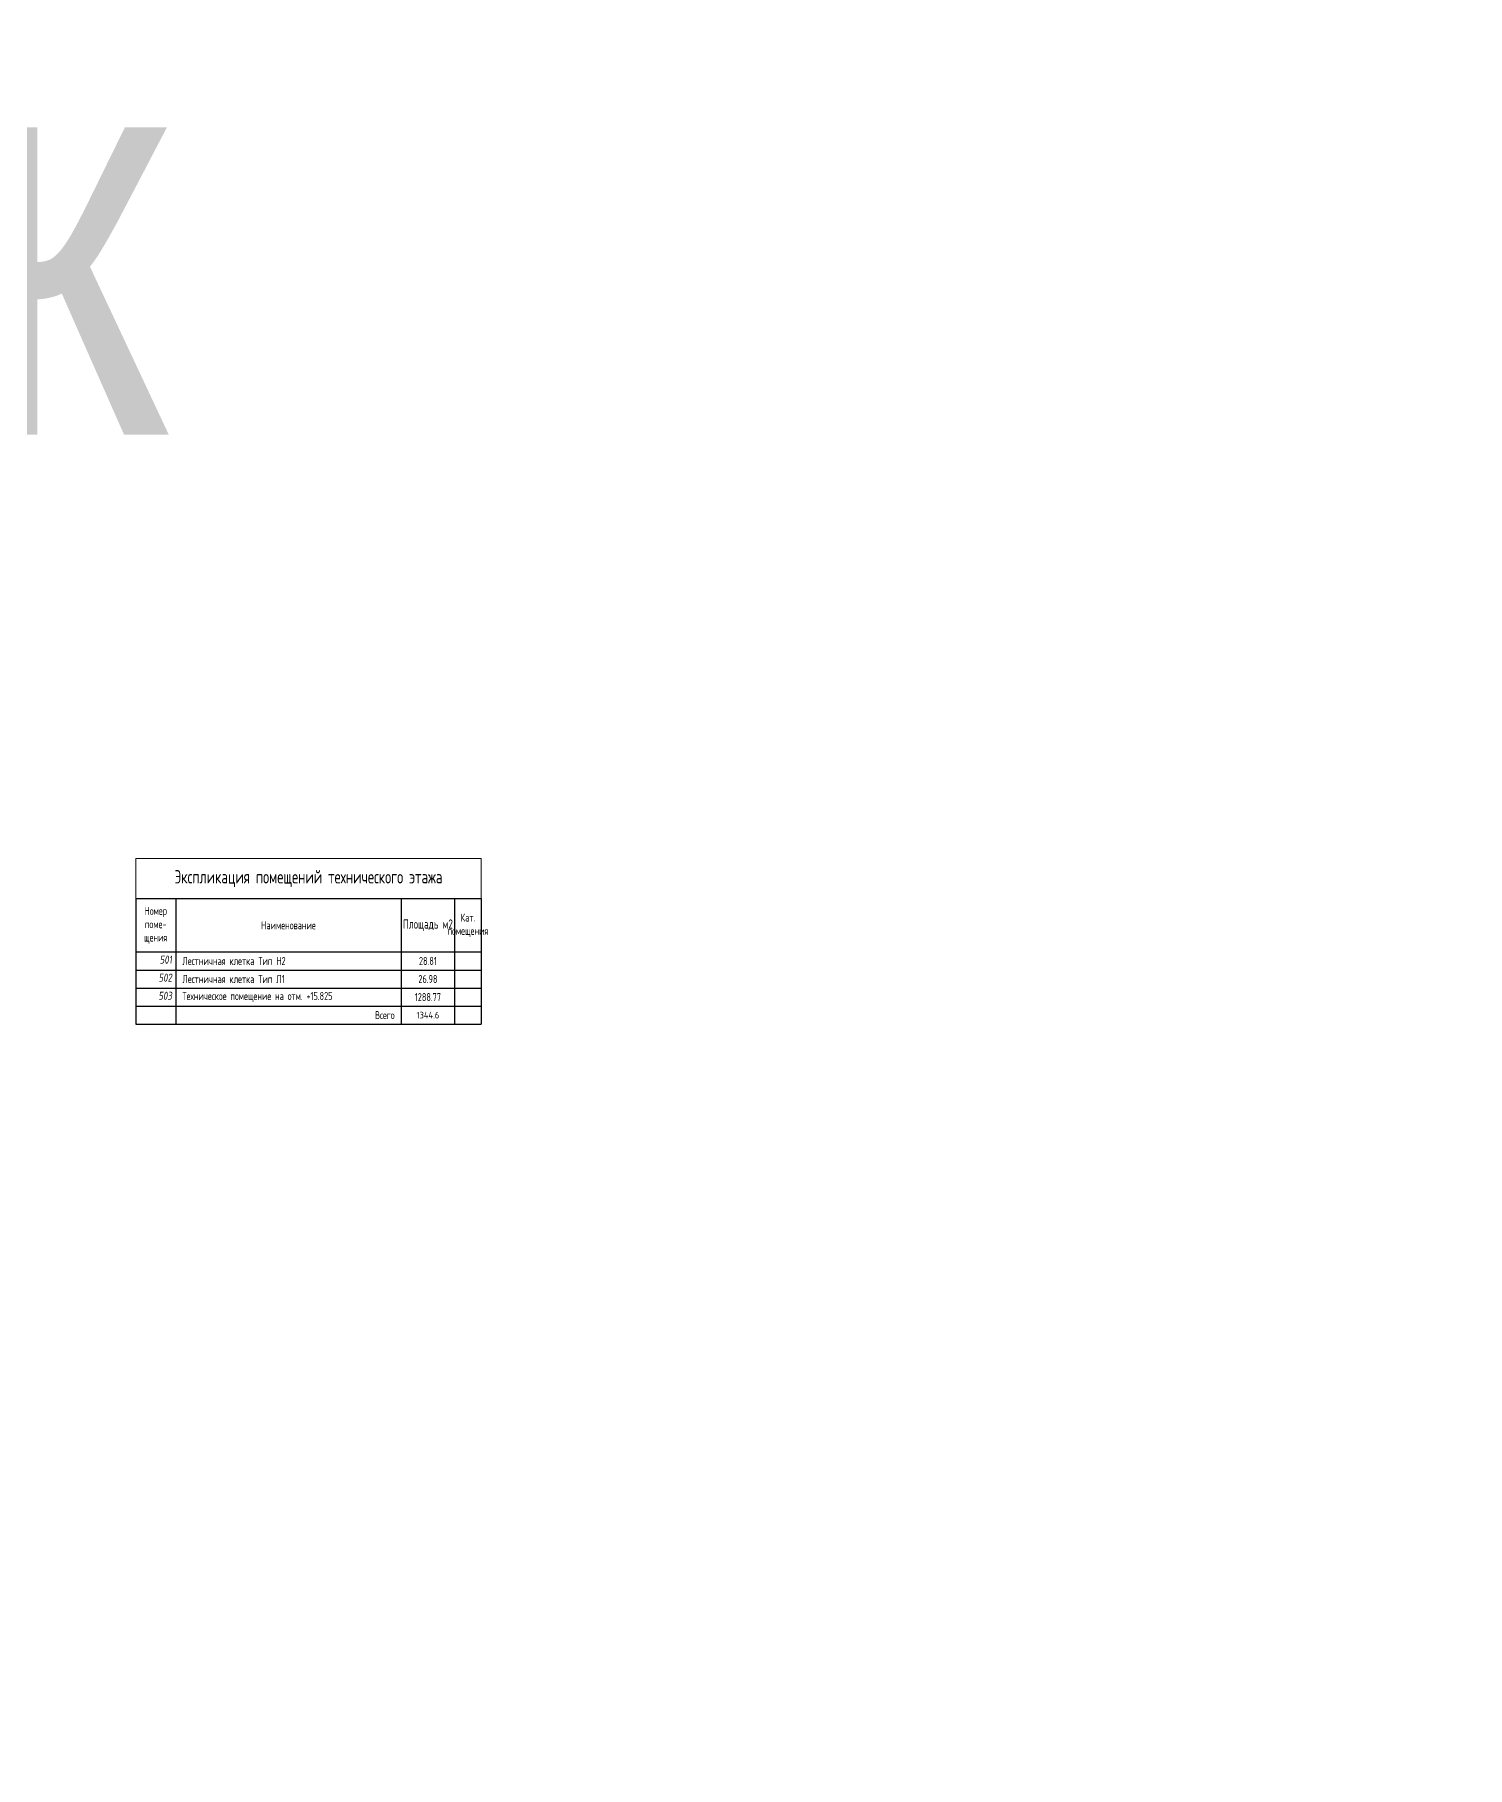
# Model space of a CAD drawing. Header units: millimetres. Extents: x -13407 to 8917537, y -2611 to 109271.
# Drawn here: x 72429 to 126139, y 44296 to 109271 of the extents above; entities that cross this region are included whole.
import ezdxf

# ---------------------------------------------------------------- set-up
doc = ezdxf.new("R2010")
doc.units = ezdxf.units.MM
doc.layers.get('Defpoints').update_dxf_attribs({"color": 6})
doc.layers.add('АР_Таблицы', color=250, linetype='Continuous')
doc.styles.add('Arial', font='ARIALN.TTF')
doc.styles.add('ISOCPEUR', font='isocpeur.ttf', dxfattribs={"width": 0.7})
doc.styles.add('ISOCPEUR_2', font='isocpeur.ttf', dxfattribs={"width": 0.9, "height": 300})
doc.styles.add('Архитект', font='isocpeur.ttf', dxfattribs={"width": 0.8, "oblique": 8})

# ---------------------------------------------------------------- blocks, each defined once
blk = doc.blocks.new('*T58')
at = {"layer": 'Defpoints', "color": 8, "linetype": 'ByBlock', "lineweight": 0, "transparency": 16777216}
for p, q in [((0, 0), (12955, 0)), ((0, 0), (0, -1500)), ((12955, 0), (12955, -1500))]:
    blk.add_line(p, q, dxfattribs=at)
at = {"layer": 'АР_Таблицы', "color": 0, "linetype": 'ByBlock', "lineweight": 30, "transparency": 16777216}
for p, q in [((0, -1500), (12955, -1500)), ((0, -1500), (0, -6208)), ((1500, -1500), (1500, -6208)), ((9955, -1500), (9955, -6208)), ((11955, -1500), (11955, -6208)), ((12955, -1500), (12955, -6208)), ((0, -3500), (12955, -3500)), ((0, -4177), (12955, -4177)), ((0, -4854), (12955, -4854)), ((0, -5531), (12955, -5531)), ((0, -6208), (12955, -6208))]:
    blk.add_line(p, q, dxfattribs=at)
at = {"layer": 'АР_Таблицы', "transparency": 16777216}
for s, insert, char_height, width, attachment_point, style in [('Экспликация помещений технического этажа', (6477, -750), 500, 12854.8, 5, 'ISOCPEUR'), ('Номер поме- щения', (750, -2500), 300, 1400, 5, 'ISOCPEUR'), ('Наименование', (5727, -2500), 300, 8354.8, 5, 'ISOCPEUR'), ('Площадь м2', (10955, -2500), 350, 1900, 5, 'ISOCPEUR'), ('Кат. помещения', (12455, -2500), 300, 900, 5, 'ISOCPEUR'), ('501', (1362, -3638), 300, 1223.08, 3, 'Архитект'), ('Лестничная клетка Тип Н2', (1750, -3838), 300, 7954.8, 4, 'ISOCPEUR'), ('28.81', (10955, -3838), 300, 1500, 5, 'ISOCPEUR'), ('502', (1362, -4315), 300, 1223.08, 3, 'Архитект'), ('Лестничная клетка Тип Л1', (1750, -4515), 300, 7954.8, 4, 'ISOCPEUR'), ('26.98', (10955, -4515), 300, 1500, 5, 'ISOCPEUR'), ('503', (1362, -4992), 300, 1223.08, 3, 'Архитект'), ('Техническое помещение на отм. +15.825', (1750, -5192), 300, 7954.8, 4, 'ISOCPEUR'), ('1288.77', (10955, -5192), 300, 1500, 5, 'ISOCPEUR'), ('Всего', (9705, -5869), 300, 7954.8, 6, 'ISOCPEUR'), ('1344.6', (10955, -5869), 250, 1980, 5, 'ISOCPEUR_2')]:
    blk.add_mtext(s, dxfattribs=dict(at, insert=insert, char_height=char_height, width=width, attachment_point=attachment_point, style=style))

msp = doc.modelspace()

# ---------------------------------------------------------------- block references
msp.add_blockref('*T58', (76216.2, 78372.7))

# ---------------------------------------------------------------- texts
at = {"style": 'Arial'}
msp.add_text('Тех. этаж', height=15000, dxfattribs=at).set_placement((1637.1, 94271.1))

doc.saveas('drawing.dxf')
